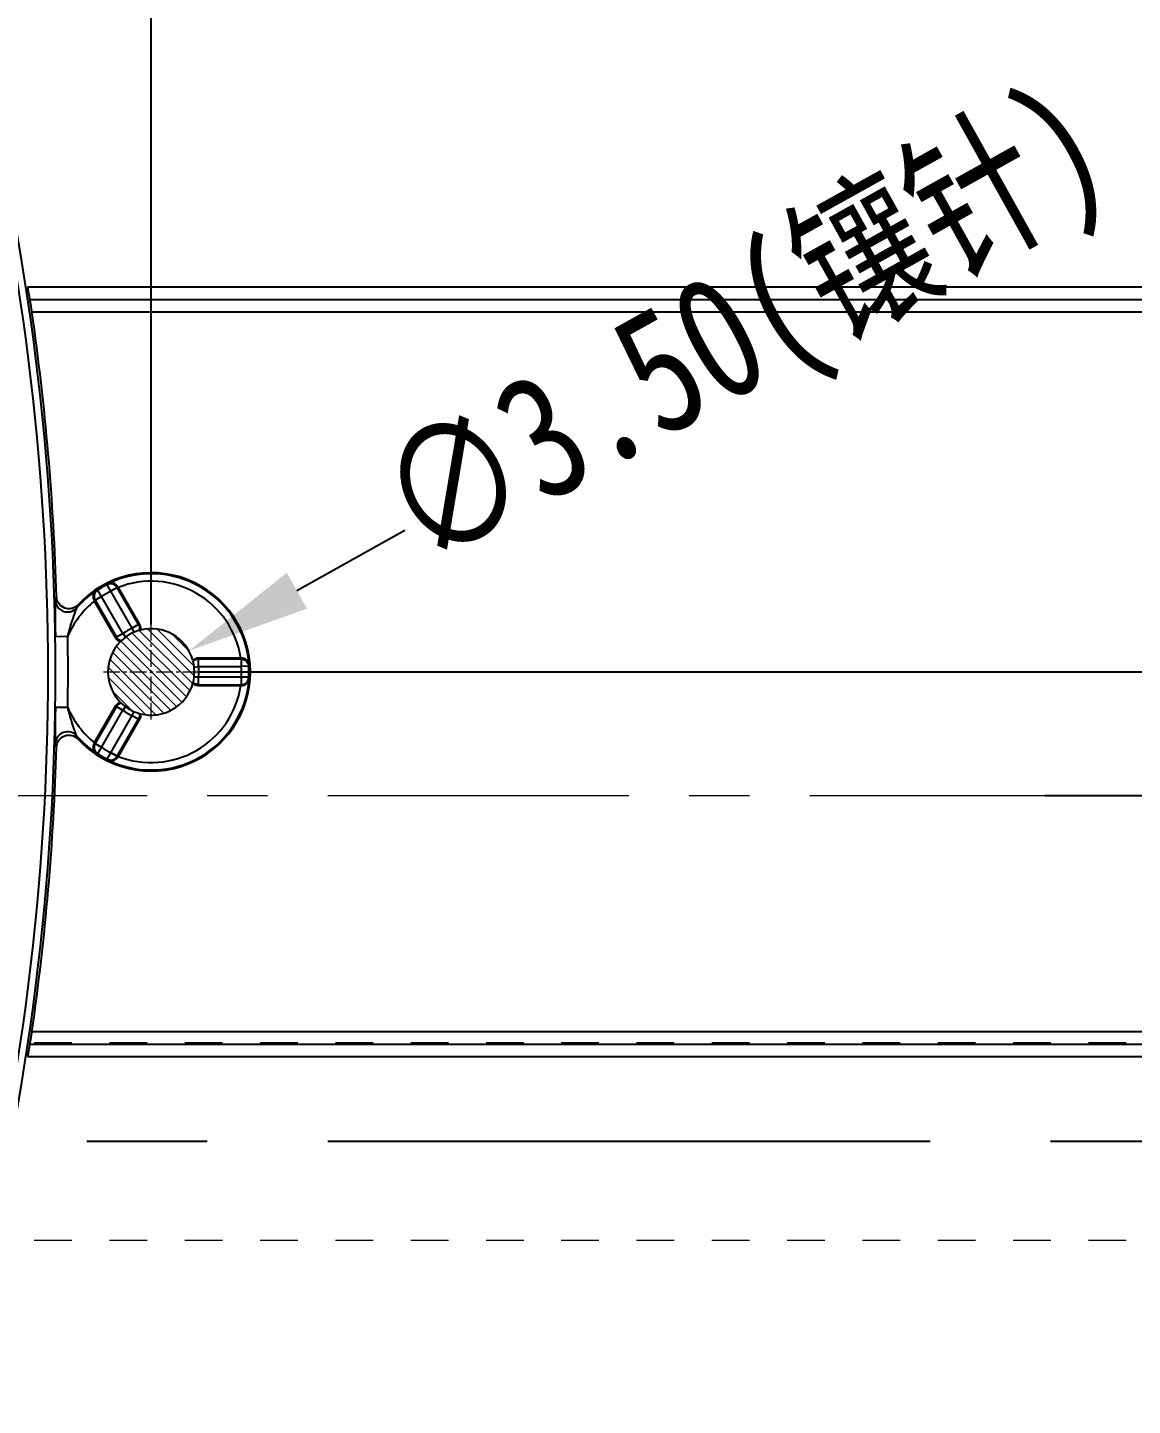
# Model space of a CAD drawing. Header units: millimetres. Extents: x 2141 to 4292, y -4498 to 2648.
# Drawn here: x 3522.1 to 3566.8, y -250.9 to -195.1 of the extents above; entities that cross this region are included whole.
import ezdxf

# ---------------------------------------------------------------- set-up
doc = ezdxf.new("R2010")
doc.units = ezdxf.units.MM
doc.header["$LTSCALE"] = 16.335
doc.header["$PDMODE"] = 3
doc.header["$PDSIZE"] = 0.3125
doc.linetypes.add('CENTER', pattern=[0.6, 0.375, -0.075, 0.075, -0.075])
doc.linetypes.add('HIDDEN', pattern=[0.2, 0.1, -0.1])
doc.layers.get('0').update_dxf_attribs({"linetype": 'CONTINUOUS'})
doc.layers.get('Defpoints').update_dxf_attribs({"linetype": 'CONTINUOUS'})
doc.layers.add('21', color=7, linetype='CONTINUOUS')
for name, color, linetype, lineweight in [('center', 1, 'CENTER', 9), ('cool', 153, 'HIDDEN', 9), ('insert', 85, 'CONTINUOUS', 20)]:
    doc.layers.add(name, color=color, linetype=linetype, lineweight=lineweight)
doc.styles.get("Standard").update_dxf_attribs({"font": 'txt', "width": 0.8})
doc.dimstyles.get("Standard").update_dxf_attribs({"dimtxt": 0.15625, "dimasz": 0.1875, "dimexe": 0.125, "dimexo": 0.0625, "dimtad": 0, "dimtih": 1, "dimtoh": 1, "dimdsep": 46, "dimtxsty": 'Standard', "dimcen": 0.09, "dimadec": 0, "dimazin": 0, "dimtp": 0.01, "dimtm": 0.01, "dimtfac": 1, "dimtofl": 0, "dimtmove": 0, "dimatfit": 3, "dimfxl": 0, "dimtolj": 1, "dimarcsym": 0})

# ---------------------------------------------------------------- blocks, each defined once
blk = doc.blocks.new('insert_cir_3.5')
at = {"layer": 'insert'}
h = blk.add_hatch(dxfattribs=at)
h.set_pattern_fill('_ANSI31', color=123, scale=0.0875, angle=90, style=0)
h.set_pattern_definition([(135, (-3527.1127, 221.18007), (-0.196443103, -0.196443103), [])])
h.paths.add_polyline_path([(-1.75, 0, 1), (1.75, 0, 1)])
at = {"layer": 'insert', "color": 1, "linetype": 'CENTER', "ltscale": 0.108846}
for p, q in [((0, -1.925), (0, 1.925)), ((-1.925, 0), (1.925, 0))]:
    blk.add_line(p, q, dxfattribs=at)
at = {"layer": 'insert'}
blk.add_circle((0, 0), 1.75, dxfattribs=at)
blk = doc.blocks.new('*D47')
at = {"color": 4, "lineweight": -2}
blk.add_line((3537.377, -215.461), (3533.009, -217.895), dxfattribs=at)
at = {"color": 4}
blk.add_solid([(3532.604, -217.167), (3533.415, -218.623), (3528.641, -220.328)], dxfattribs=at)
at = {"layer": 'Defpoints', "color": 0}
for p in [(3528.641, -220.328), (3525.584, -222.032)]:
    blk.add_point(p, dxfattribs=at)
at = {"color": 6, "insert": (3551.373, -207.662), "char_height": 5, "attachment_point": 5, "rotation": 29.1265}
blk.add_mtext('\\A1;∅3.50(镶针)', dxfattribs=at)
blk = doc.blocks.new('*D51')
at = {"color": 4, "lineweight": -2}
blk.add_line((3563.281, -226.18), (3589.582, -226.18), dxfattribs=at)
at = {"layer": 'Defpoints', "color": 0}
for p in [(3421.161, -226.18), (3563.281, -226.18), (3589.582, -226.18)]:
    blk.add_point(p, dxfattribs=at)
at = {"color": 6, "insert": (3594.582, -226.18), "char_height": 5, "attachment_point": 5}
blk.add_mtext('\\A1;0.00', dxfattribs=at)
blk = doc.blocks.new('*D52')
at = {"color": 4, "lineweight": -2}
blk.add_line((3573.796, -240.18), (3589.582, -240.18), dxfattribs=at)
at = {"layer": 'Defpoints', "color": 0}
for p in [(3421.161, -226.18), (3573.796, -240.18), (3589.582, -240.18)]:
    blk.add_point(p, dxfattribs=at)
at = {"color": 6, "insert": (3596.248, -240.18), "char_height": 5, "attachment_point": 5}
blk.add_mtext('\\A1;14.00', dxfattribs=at)
blk = doc.blocks.new('*D53')
at = {"color": 4, "lineweight": -2}
blk.add_line((3561.235, -283.18), (3589.582, -283.18), dxfattribs=at)
at = {"layer": 'Defpoints', "color": 0}
for p in [(3421.161, -226.18), (3561.235, -283.18), (3589.582, -283.18)]:
    blk.add_point(p, dxfattribs=at)
at = {"color": 6, "insert": (3596.915, -283.18), "char_height": 5, "attachment_point": 5}
blk.add_mtext('\\A1;57.00', dxfattribs=at)
blk = doc.blocks.new('*D54')
at = {"color": 4, "lineweight": -2}
blk.add_line((3481.854, -307.968), (3589.582, -307.968), dxfattribs=at)
at = {"layer": 'Defpoints', "color": 0}
for p in [(3421.161, -226.18), (3481.854, -307.968), (3589.582, -307.968)]:
    blk.add_point(p, dxfattribs=at)
at = {"color": 6, "insert": (3596.915, -307.968), "char_height": 5, "attachment_point": 5}
blk.add_mtext('\\A1;81.79', dxfattribs=at)
blk = doc.blocks.new('*D55')
at = {"color": 4, "lineweight": -2}
blk.add_line((3516.556, -324.18), (3589.582, -324.18), dxfattribs=at)
at = {"layer": 'Defpoints', "color": 0}
for p in [(3421.161, -226.18), (3516.556, -324.18), (3589.582, -324.18)]:
    blk.add_point(p, dxfattribs=at)
at = {"color": 6, "insert": (3596.915, -324.18), "char_height": 5, "attachment_point": 5}
blk.add_mtext('\\A1;98.00', dxfattribs=at)
blk = doc.blocks.new('*D56')
at = {"color": 4, "lineweight": -2}
blk.add_line((3547.495, -344.18), (3589.582, -344.18), dxfattribs=at)
at = {"layer": 'Defpoints', "color": 0}
for p in [(3421.161, -226.18), (3547.495, -344.18), (3589.582, -344.18)]:
    blk.add_point(p, dxfattribs=at)
at = {"color": 6, "insert": (3597.582, -344.18), "char_height": 5, "attachment_point": 5}
blk.add_mtext('\\A1;118.00', dxfattribs=at)
blk = doc.blocks.new('*D59')
at = {"color": 4, "lineweight": -2}
blk.add_line((3549.662, -339.842), (3549.662, -389.677), dxfattribs=at)
at = {"layer": 'Defpoints', "color": 0}
for p in [(3421.161, -226.18), (3549.662, -339.842), (3549.662, -389.677)]:
    blk.add_point(p, dxfattribs=at)
at = {"color": 6, "insert": (3549.662, -398.677), "char_height": 5, "attachment_point": 5, "rotation": 90}
blk.add_mtext('\\A1;128.50', dxfattribs=at)
blk = doc.blocks.new('*D61')
at = {"color": 4, "lineweight": -2}
blk.add_line((3527.113, -219.255), (3527.113, -60.351), dxfattribs=at)
at = {"layer": 'Defpoints', "color": 0}
for p in [(3527.113, -60.351), (3527.113, -219.255), (3421.161, -226.18)]:
    blk.add_point(p, dxfattribs=at)
at = {"color": 6, "insert": (3527.113, -51.351), "char_height": 5, "attachment_point": 5, "rotation": 90}
blk.add_mtext('\\A1;105.95', dxfattribs=at)
blk = doc.blocks.new('*D62')
at = {"color": 4, "lineweight": -2}
blk.add_line((3549.662, -116.98), (3549.662, -60.351), dxfattribs=at)
at = {"layer": 'Defpoints', "color": 0}
for p in [(3549.662, -60.351), (3549.662, -116.98), (3421.161, -226.18)]:
    blk.add_point(p, dxfattribs=at)
at = {"color": 6, "insert": (3549.662, -51.351), "char_height": 5, "attachment_point": 5, "rotation": 90}
blk.add_mtext('\\A1;128.50', dxfattribs=at)
blk = doc.blocks.new('*D63')
at = {"color": 4, "lineweight": -2}
blk.add_line((3553.176, -108.18), (3587.767, -108.18), dxfattribs=at)
at = {"layer": 'Defpoints', "color": 0}
for p in [(3553.176, -108.18), (3587.767, -108.18), (3421.161, -226.18)]:
    blk.add_point(p, dxfattribs=at)
at = {"color": 6, "insert": (3595.767, -108.18), "char_height": 5, "attachment_point": 5}
blk.add_mtext('\\A1;118.00', dxfattribs=at)
blk = doc.blocks.new('*D64')
at = {"color": 4, "lineweight": -2}
blk.add_line((3575.76, -166.18), (3587.767, -166.18), dxfattribs=at)
at = {"layer": 'Defpoints', "color": 0}
for p in [(3575.76, -166.18), (3587.767, -166.18), (3421.161, -226.18)]:
    blk.add_point(p, dxfattribs=at)
at = {"color": 6, "insert": (3594.767, -166.18), "char_height": 5, "attachment_point": 5}
blk.add_mtext('\\A1;60.00', dxfattribs=at)
blk = doc.blocks.new('*D65')
at = {"color": 4, "lineweight": -2}
blk.add_line((3529.038, -221.18), (3587.767, -221.18), dxfattribs=at)
at = {"layer": 'Defpoints', "color": 0}
for p in [(3529.038, -221.18), (3587.767, -221.18), (3421.161, -226.18)]:
    blk.add_point(p, dxfattribs=at)
at = {"color": 6, "insert": (3593.1, -221.18), "char_height": 5, "attachment_point": 5}
blk.add_mtext('\\A1;5.00', dxfattribs=at)

msp = doc.modelspace()

# ---------------------------------------------------------------- linework, layer by layer
at = {"layer": '21', "color": 7, "linetype": 'Continuous'}
for p, q in [((3581.161, -205.605), (3522.11, -205.605)), ((3522.199, -206.105), (3581.161, -206.105)), ((3522.285, -206.605), (3581.161, -206.605)), ((3524.88, -217.895), (3524.936, -217.878)), ((3525.967, -219.629), (3524.951, -217.869)), ((3526.342, -219.413), (3525.326, -217.652)), ((3525.342, -217.644), (3525.384, -217.603)), ((3525.737, -217.763), (3525.477, -217.913)), ((3526.603, -219.262), (3525.737, -217.763)), ((3525.779, -217.76), (3526.647, -219.264)), ((3523.225, -218.267), (3523.285, -218.137)), ((3525.686, -219.819), (3524.817, -218.315)), ((3525.102, -218.13), (3524.841, -218.28)), ((3524.841, -218.28), (3525.707, -219.78)), ((3523.236, -219.741), (3523.739, -219.734)), ((3525.967, -219.629), (3525.707, -219.78)), ((3526.073, -219.772), (3525.976, -219.613)), ((3526.324, -219.412), (3526.413, -219.576)), ((3526.603, -219.262), (3526.342, -219.413)), ((3526.639, -219.263), (3526.647, -219.264)), ((3525.686, -219.819), (3525.69, -219.812)), ((3530.748, -220.625), (3529.005, -220.625)), ((3529.005, -220.625), (3529.009, -220.632)), ((3530.76, -220.663), (3529.029, -220.663)), ((3529.029, -220.964), (3529.029, -220.663)), ((3530.76, -220.663), (3530.76, -220.964)), ((3531.075, -220.889), (3531.061, -220.946)), ((3528.852, -220.984), (3529.029, -220.964)), ((3528.852, -221.376), (3529.038, -221.381)), ((3529.029, -220.964), (3530.76, -220.964)), ((3531.061, -221.396), (3529.029, -221.396)), ((3529.029, -221.698), (3529.029, -221.396)), ((3531.061, -220.946), (3530.76, -220.964)), ((3530.76, -221.396), (3530.76, -221.698)), ((3531.061, -221.414), (3531.075, -221.471)), ((3529.009, -221.728), (3529.005, -221.735)), ((3529.005, -221.735), (3530.749, -221.735)), ((3529.029, -221.698), (3530.76, -221.698)), ((3524.817, -224.045), (3525.686, -222.541)), ((3525.69, -222.548), (3525.686, -222.541)), ((3523.739, -222.627), (3523.236, -222.619)), ((3525.707, -222.581), (3524.841, -224.08)), ((3524.951, -224.491), (3525.967, -222.731)), ((3525.326, -224.708), (3526.342, -222.947)), ((3525.707, -222.581), (3525.967, -222.731)), ((3525.737, -224.597), (3526.603, -223.098)), ((3526.647, -223.096), (3525.779, -224.6)), ((3525.976, -222.747), (3526.073, -222.588)), ((3526.413, -222.784), (3526.324, -222.948)), ((3526.342, -222.947), (3526.603, -223.098)), ((3526.647, -223.096), (3526.639, -223.097)), ((3523.285, -224.223), (3523.225, -224.093)), ((3524.841, -224.08), (3525.102, -224.23)), ((3524.936, -224.482), (3524.88, -224.466)), ((3525.384, -224.757), (3525.342, -224.716)), ((3525.477, -224.447), (3525.737, -224.597)), ((3581.161, -235.755), (3522.285, -235.755)), ((3522.199, -236.255), (3581.161, -236.255)), ((3522.111, -236.755), (3581.161, -236.755))]:
    msp.add_line(p, q, dxfattribs=at)
at = {"layer": '21', "color": 8, "linetype": 'HIDDEN'}
for p, q in [((3524.157, -218.463), (3524.108, -218.581)), ((3525.69, -219.812), (3525.707, -219.78)), ((3526.603, -219.262), (3526.639, -219.263)), ((3529.009, -220.632), (3529.029, -220.663)), ((3529.029, -221.698), (3529.009, -221.728)), ((3525.707, -222.581), (3525.69, -222.548)), ((3526.639, -223.097), (3526.603, -223.098)), ((3524.108, -223.779), (3524.141, -223.858)), ((3524.141, -223.858), (3524.157, -223.898))]:
    msp.add_line(p, q, dxfattribs=at)
at = {"layer": '21', "color": 1, "linetype": 'CENTER', "ltscale": 3.980655}
msp.add_line((3261.161, -240.18), (3581.161, -240.18), dxfattribs=at)
at = {"layer": '21', "color": 7, "linetype": 'Continuous'}
for centre, radius, start, end in [((3421.135, -221.18), 101.805, 345.70516, 14.29484), ((3421.135, -221.18), 102.105, 345.70516, 14.29484), ((3421.135, -221.18), 102.194, 1.70552, 8.1995), ((3527.113, -221.18), 4.015, 222.601, 137.399), ((3527.113, -221.18), 3.973, 4.203, 115.797), ((3527.113, -221.18), 3.671, 8.698, 111.3019), ((3525.102, -218.13), 0.301, 120.0679, 210.0104), ((3527.113, -221.18), 3.955, 116.6046, 123.3954), ((3527.113, -221.18), 3.654, 116.6046, 123.3954), ((3525.476, -217.914), 0.302, 30.0297, 90.0001), ((3523.728, -218.251), 0.503, 181.7645, 269.9394), ((3527.113, -221.18), 3.671, 128.698, 156.7947), ((3421.135, -221.18), 102.613, 359.19229, 0.80771), ((3527.113, -221.18), 1.75, 105.981, 134.019), ((3527.113, -221.18), 1.928, 113.556, 126.444), ((3527.113, -221.18), 1.75, 15.6656, 104.3344), ((3527.113, -221.18), 1.75, 135.6656, 224.3344), ((3525.947, -219.668), 0.302, 210.0255, 224.474), ((3527.113, -221.18), 1.75, 345.981, 14.019), ((3529.005, -220.927), 0.302, 90.0255, 104.474), ((3527.113, -221.18), 1.928, 353.556, 6.444), ((3527.113, -221.18), 3.654, 356.6046, 3.3954), ((3530.76, -221.396), 0.301, 269.9935, 359.9282), ((3527.113, -221.18), 3.955, 356.6046, 3.3954), ((3527.113, -221.18), 3.973, 244.203, 355.797), ((3527.113, -221.18), 3.671, 248.6981, 351.3019), ((3527.113, -221.18), 1.75, 255.6656, 344.3344), ((3527.113, -221.18), 1.75, 225.981, 254.019), ((3527.113, -221.18), 3.671, 203.2053, 231.302), ((3527.113, -221.18), 1.928, 233.556, 246.444), ((3526.386, -222.945), 0.302, 330.0255, 344.474), ((3523.728, -224.108), 0.503, 40.9453, 178.2212), ((3421.135, -221.18), 102.194, 351.8005, 358.29448), ((3525.102, -224.231), 0.301, 149.9934, 239.9283), ((3527.113, -221.18), 3.654, 236.6046, 243.3954), ((3527.113, -221.18), 3.955, 236.6046, 243.3954), ((3525.476, -224.446), 0.302, 269.9896, 329.9703)]:
    msp.add_arc(centre, radius, start, end, dxfattribs=at)
at = {"layer": '21', "color": 8, "linetype": 'HIDDEN'}
for centre, radius, start, end in [((3527.113, -221.18), 3.973, 124.203, 139.1425), ((3525.969, -219.627), 0.304, 210.1219, 225.5914), ((3529.03, -220.966), 0.303, 121.6385, 136.3054), ((3526.339, -222.947), 0.304, 330.1304, 345.583), ((3527.113, -221.18), 3.973, 220.8575, 235.797)]:
    msp.add_arc(centre, radius, start, end, dxfattribs=at)
at = {"layer": '21', "color": 7, "linetype": 'Continuous'}
for points, knots in [([(3522.109, -205.605), (3522.119, -205.669), (3522.134, -205.762), (3522.154, -205.88), (3522.167, -205.957), (3522.178, -206.016), (3522.186, -206.067), (3522.194, -206.084), (3522.196, -206.107), (3522.199, -206.105)], [0, 0, 0, 0, 0.3825, 0.556377, 0.708393, 0.833078, 0.925294, 0.981604, 1, 1, 1, 1]), ([(3522.285, -206.605), (3522.276, -206.542), (3522.262, -206.45), (3522.243, -206.333), (3522.231, -206.257), (3522.219, -206.197), (3522.212, -206.148), (3522.203, -206.124), (3522.202, -206.106), (3522.199, -206.105)], [0, 0, 0, 0, 0.377825, 0.550022, 0.701149, 0.825933, 0.919406, 0.978137, 1, 1, 1, 1]), ([(3524.88, -217.895), (3524.824, -217.934), (3524.731, -218.077), (3524.772, -218.244), (3524.816, -218.316)], [0, 0, 0, 0, 0.445979, 1, 1, 1, 1]), ([(3525.476, -217.613), (3525.462, -217.613), (3525.41, -217.616), (3525.359, -217.634), (3525.326, -217.653)], [0, 0, 0, 0, 0.263715, 1, 1, 1, 1]), ([(3525.781, -217.759), (3525.74, -217.684), (3525.616, -217.566), (3525.446, -217.575), (3525.384, -217.603)], [0, 0, 0, 0, 0.553945, 1, 1, 1, 1]), ([(3525.776, -217.754), (3525.768, -217.752), (3525.752, -217.745), (3525.741, -217.758), (3525.737, -217.763)], [0, 0, 0, 0, 0.556095, 1, 1, 1, 1]), ([(3523.225, -218.267), (3523.223, -218.273), (3523.223, -218.295), (3523.219, -218.361), (3523.22, -218.48), (3523.221, -218.652), (3523.223, -218.851), (3523.226, -219.064), (3523.23, -219.363), (3523.234, -219.589), (3523.236, -219.741)], [0, 0, 0, 0, 0.014287, 0.043109, 0.135148, 0.256757, 0.392991, 0.539195, 0.691347, 1, 1, 1, 1]), ([(3524.157, -218.463), (3524.091, -218.534), (3523.911, -218.641), (3523.602, -218.622), (3523.354, -218.435), (3523.288, -218.236), (3523.285, -218.138)], [0, 0, 0, 0, 0.250082, 0.500016, 0.749953, 1, 1, 1, 1]), ([(3523.728, -218.755), (3523.764, -218.755), (3523.905, -218.739), (3524.039, -218.661), (3524.108, -218.581)], [0, 0, 0, 0, 0.252884, 1, 1, 1, 1]), ([(3523.739, -219.734), (3523.762, -219.636), (3523.827, -219.395), (3523.942, -219.025), (3524.041, -218.755), (3524.089, -218.626)], [0, 0, 0, 0, 0.258252, 0.643715, 1, 1, 1, 1]), ([(3524.089, -218.626), (3524.091, -218.621), (3524.096, -218.606), (3524.101, -218.59), (3524.108, -218.581)], [0, 0, 0, 0, 0.324221, 1, 1, 1, 1]), ([(3524.814, -218.31), (3524.817, -218.302), (3524.818, -218.285), (3524.835, -218.28), (3524.841, -218.28)], [0, 0, 0, 0, 0.560034, 1, 1, 1, 1]), ([(3531.075, -220.889), (3531.068, -220.821), (3530.992, -220.668), (3530.826, -220.621), (3530.741, -220.623)], [0, 0, 0, 0, 0.446465, 1, 1, 1, 1]), ([(3530.742, -220.663), (3530.819, -220.658), (3530.982, -220.713), (3531.056, -220.869), (3531.061, -220.946)], [0, 0, 0, 0, 0.500121, 1, 1, 1, 1]), ([(3530.741, -221.738), (3530.826, -221.74), (3530.992, -221.692), (3531.068, -221.539), (3531.075, -221.471)], [0, 0, 0, 0, 0.555677, 1, 1, 1, 1]), ([(3530.749, -221.735), (3530.751, -221.732), (3530.759, -221.722), (3530.762, -221.707), (3530.76, -221.698)], [0, 0, 0, 0, 0.290133, 1, 1, 1, 1]), ([(3523.236, -222.619), (3523.234, -222.771), (3523.229, -223.069), (3523.223, -223.435), (3523.221, -223.709), (3523.219, -223.88), (3523.223, -224.005), (3523.22, -224.073), (3523.225, -224.093)], [0, 0, 0, 0, 0.308254, 0.607434, 0.744256, 0.865167, 0.956309, 1, 1, 1, 1]), ([(3524.108, -223.779), (3524.1, -223.768), (3524.09, -223.733), (3524.066, -223.678), (3524.041, -223.607), (3524.004, -223.506), (3523.958, -223.374), (3523.923, -223.267), (3523.906, -223.213)], [0, 0, 0, 0, 0.066302, 0.176293, 0.304492, 0.438433, 0.716648, 1, 1, 1, 1]), ([(3523.285, -224.222), (3523.288, -224.124), (3523.354, -223.926), (3523.602, -223.738), (3523.911, -223.719), (3524.091, -223.826), (3524.157, -223.898)], [0, 0, 0, 0, 0.250047, 0.499984, 0.749918, 1, 1, 1, 1]), ([(3524.816, -224.044), (3524.771, -224.116), (3524.73, -224.284), (3524.824, -224.426), (3524.88, -224.466)], [0, 0, 0, 0, 0.555973, 1, 1, 1, 1]), ([(3524.814, -224.051), (3524.816, -224.054), (3524.82, -224.067), (3524.832, -224.077), (3524.841, -224.08)], [0, 0, 0, 0, 0.293066, 1, 1, 1, 1]), ([(3525.384, -224.757), (3525.446, -224.785), (3525.616, -224.794), (3525.74, -224.676), (3525.781, -224.601)], [0, 0, 0, 0, 0.446043, 1, 1, 1, 1]), ([(3525.775, -224.607), (3525.768, -224.608), (3525.753, -224.614), (3525.741, -224.603), (3525.737, -224.597)], [0, 0, 0, 0, 0.552991, 1, 1, 1, 1]), ([(3522.199, -236.255), (3522.202, -236.254), (3522.203, -236.236), (3522.212, -236.212), (3522.219, -236.163), (3522.231, -236.103), (3522.243, -236.027), (3522.262, -235.91), (3522.276, -235.818), (3522.285, -235.755)], [0, 0, 0, 0, 0.02191, 0.080665, 0.174149, 0.298926, 0.450039, 0.622228, 1, 1, 1, 1]), ([(3522.199, -236.255), (3522.196, -236.253), (3522.194, -236.276), (3522.186, -236.293), (3522.178, -236.344), (3522.167, -236.404), (3522.154, -236.48), (3522.134, -236.598), (3522.119, -236.691), (3522.109, -236.755)], [0, 0, 0, 0, 0.018341, 0.07461, 0.166803, 0.291481, 0.443509, 0.617417, 1, 1, 1, 1])]:
    msp.add_open_spline(points, degree=3, knots=knots, dxfattribs=at)
at = {"layer": '21', "color": 8, "linetype": 'HIDDEN'}
for points in [[(3526.603, -219.262), (3526.642, -219.331), (3526.653, -219.422), (3526.631, -219.498)], [(3525.897, -219.922), (3525.845, -219.909), (3525.795, -219.881), (3525.757, -219.844)], [(3529.029, -220.663), (3528.974, -220.663), (3528.917, -220.679), (3528.871, -220.707)], [(3529.029, -221.698), (3528.949, -221.697), (3528.865, -221.661), (3528.81, -221.604)], [(3525.707, -222.58), (3525.746, -222.512), (3525.82, -222.457), (3525.897, -222.438)], [(3526.631, -222.862), (3526.646, -222.914), (3526.647, -222.971), (3526.634, -223.022)]]:
    msp.add_open_spline(points, degree=3, dxfattribs=at)
at = {"layer": '21', "color": 7, "linetype": 'Continuous'}
for points in [[(3526.647, -219.264), (3526.685, -219.328), (3526.697, -219.412), (3526.679, -219.485)], [(3525.861, -219.957), (3525.813, -219.943), (3525.767, -219.915), (3525.732, -219.879)], [(3528.798, -220.708), (3528.834, -220.673), (3528.881, -220.647), (3528.93, -220.634)], [(3529.005, -221.735), (3528.931, -221.735), (3528.852, -221.704), (3528.798, -221.653)], [(3525.686, -222.541), (3525.723, -222.477), (3525.79, -222.424), (3525.861, -222.403)], [(3523.906, -223.213), (3523.844, -223.019), (3523.786, -222.824), (3523.739, -222.627)], [(3526.679, -222.876), (3526.691, -222.924), (3526.69, -222.978), (3526.677, -223.026)], [(3525.326, -224.708), (3525.371, -224.734), (3525.424, -224.748), (3525.476, -224.748)]]:
    msp.add_open_spline(points, degree=3, dxfattribs=at)
at = {"layer": '21', "color": 8, "linetype": 'HIDDEN'}
msp.add_open_spline([(3530.748, -220.625), (3530.751, -220.628), (3530.759, -220.638), (3530.762, -220.653), (3530.76, -220.663)], degree=3, knots=[0, 0, 0, 0, 0.292421, 1, 1, 1, 1], dxfattribs=at)
at = {"layer": 'center', "color": 1, "linetype": 'CENTER', "ltscale": 1.990328}
msp.add_line((3261.161, -226.18), (3581.161, -226.18), dxfattribs=at)
at = {"layer": 'cool', "ltscale": 0.932966}
for p, q in [((3275.491, -236.18), (3566.831, -236.18)), ((3275.491, -244.18), (3566.831, -244.18))]:
    msp.add_line(p, q, dxfattribs=at)

# ---------------------------------------------------------------- block references
at = {"layer": 'insert'}
msp.add_blockref('insert_cir_3.5', (3527.113, -221.18), dxfattribs=at)

# ---------------------------------------------------------------- dimensions: what is measured, and where the dimension line sits
for feature_location, offset, dtype, origin, picture, middle in [((3527.113, -219.255), (0, 158.904), 1, (3421.161, -226.18), '*D61', (3527.113, -51.351)), ((3549.662, -116.98), (0, 56.63), 1, (3421.161, -226.18), '*D62', (3549.662, -51.351)), ((3553.176, -108.18), (34.59, 0), 0, (3421.161, -226.18), '*D63', (3595.767, -108.18)), ((3575.76, -166.18), (12.007, 0), 0, (3421.161, -226.18), '*D64', (3594.767, -166.18)), ((3529.038, -221.18), (58.729, 0), 0, (3421.161, -226.18), '*D65', (3593.1, -221.18)), ((3563.280550456, -226.180448609), (26.301281572, 0), 0, (3421.161385516, -226.180448609), '*D51', (3594.581832028, -226.180448609)), ((3573.796, -240.18), (15.786, 0), 0, (3421.161, -226.18), '*D52', (3596.248, -240.18)), ((3561.235, -283.18), (28.346, 0), 0, (3421.161, -226.18), '*D53', (3596.915, -283.18)), ((3481.854, -307.968), (107.728, 0), 0, (3421.161, -226.18), '*D54', (3596.915, -307.968)), ((3516.556, -324.18), (73.026, 0), 0, (3421.161, -226.18), '*D55', (3596.915, -324.18)), ((3547.495, -344.18), (42.087, 0), 0, (3421.161, -226.18), '*D56', (3597.582, -344.18)), ((3549.662, -339.842), (0, -49.834), 1, (3421.161, -226.18), '*D59', (3549.662, -398.677))]:
    dim = msp.add_ordinate_dim(feature_location=feature_location, offset=offset, dtype=dtype, origin=origin, dimstyle='Standard', override={"dimtxt": 5, "dimasz": 5, "dimexe": 0, "dimexo": 0, "dimgap": 0, "dimtih": 0, "dimtoh": 0, "dimzin": 0, "dimcen": 0, "dimclrd": 4, "dimclre": 4, "dimclrt": 6, "dimadec": 2, "dimtp": 0, "dimtm": 0, "dimtzin": 0})
    dim.commit()
    dim.dimension.update_dxf_attribs({"geometry": picture, "text_midpoint": middle})
dim = msp.add_diameter_dim_2p(p1=(3525.584, -222.032), p2=(3528.641, -220.328), text='<>(镶针)', dimstyle='Standard', override={"dimtxt": 5, "dimasz": 5, "dimexe": 0, "dimexo": 0, "dimgap": 0, "dimtih": 0, "dimtoh": 0, "dimzin": 0, "dimcen": 0, "dimclrd": 4, "dimclre": 4, "dimclrt": 6, "dimadec": 2, "dimtp": 0, "dimtm": 0, "dimtzin": 0})
dim.commit()
dim.dimension.update_dxf_attribs({"geometry": '*D47', "text_midpoint": (3551.373, -207.662)})

doc.saveas('drawing.dxf')
